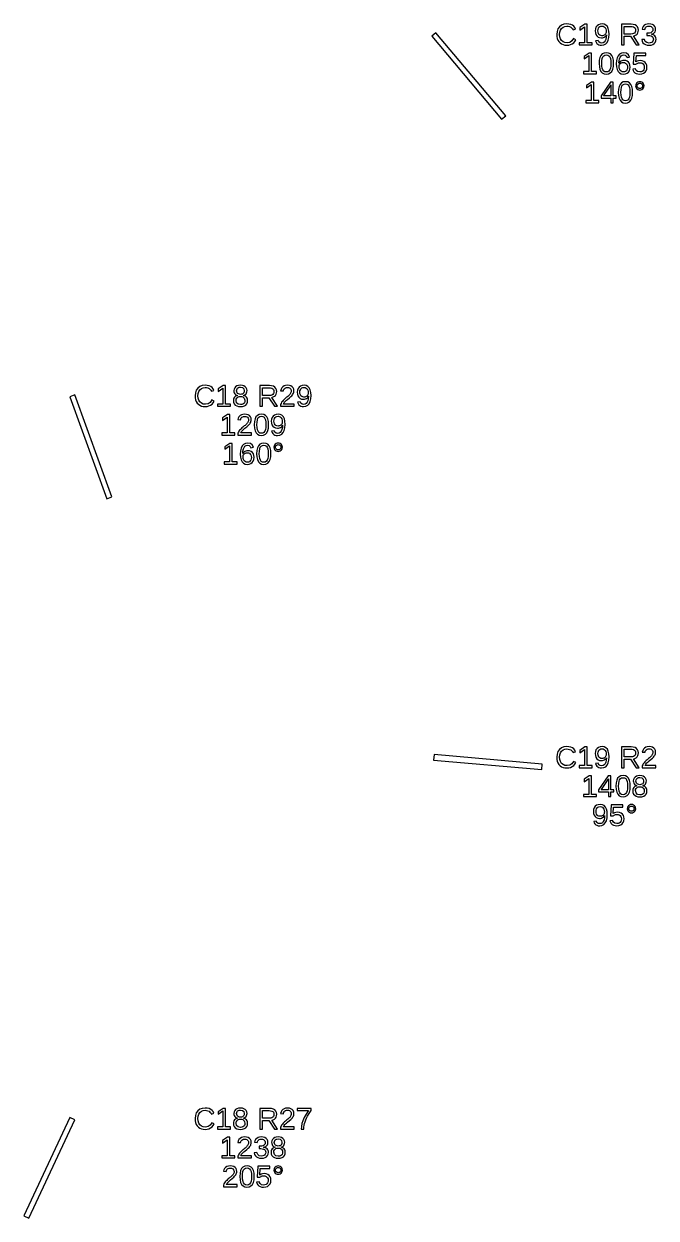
# Model space of a CAD drawing. Extents: x 194 to 2890, y 45 to 1503.
# Drawn here: x 1910.6 to 2085.4, y 1147.5 to 1478 of the extents above; entities that cross this region are included whole.
import ezdxf

# ---------------------------------------------------------------- set-up
doc = ezdxf.new("R2010")
doc.units = 0
doc.layers.get('0').update_dxf_attribs({"linetype": 'CONTINUOUS'})

msp = doc.modelspace()

# ---------------------------------------------------------------- linework, layer by layer
for points in [[(2061.31, 1472.09), (2061.81, 1472.22), (2062.26, 1472.44), (2062.66, 1472.73), (2062.99, 1473.11), (2063.26, 1473.56), (2062.62, 1473.88), (2062.15, 1473.22), (2061.55, 1472.82), (2060.81, 1472.69), (2060.23, 1472.76), (2059.73, 1472.97), (2059.32, 1473.33), (2059.01, 1473.8), (2058.83, 1474.37), (2058.77, 1475.02), (2058.83, 1475.68), (2059, 1476.24), (2059.3, 1476.7), (2059.7, 1477.04), (2060.19, 1477.25), (2060.78, 1477.32), (2061.16, 1477.29), (2061.51, 1477.2), (2061.83, 1477.05), (2062.09, 1476.85), (2062.31, 1476.59), (2062.47, 1476.29), (2063.2, 1476.53), (2062.97, 1476.96), (2062.67, 1477.31), (2062.3, 1477.59), (2061.86, 1477.79), (2061.35, 1477.91), (2060.77, 1477.95), (2059.96, 1477.86), (2059.28, 1477.6), (2058.72, 1477.17), (2058.31, 1476.59), (2058.06, 1475.87), (2057.98, 1475.02), (2058.02, 1474.44), (2058.13, 1473.91), (2058.31, 1473.44), (2058.56, 1473.03), (2058.89, 1472.68), (2059.27, 1472.41), (2059.72, 1472.21), (2060.22, 1472.09), (2060.77, 1472.05)], [(2067.8, 1472.75), (2066.41, 1472.75), (2066.41, 1477.86), (2065.73, 1477.86), (2064.37, 1476.93), (2064.37, 1476.24), (2065.67, 1477.16), (2065.67, 1472.75), (2064.21, 1472.75), (2064.21, 1472.13), (2067.8, 1472.13)], [(2070.99, 1472.14), (2071.5, 1472.4), (2071.91, 1472.84), (2072.21, 1473.45), (2072.39, 1474.21), (2072.45, 1475.11), (2072.39, 1475.98), (2072.23, 1476.69), (2071.96, 1477.24), (2071.58, 1477.64), (2071.09, 1477.87), (2070.51, 1477.95), (2069.95, 1477.89), (2069.48, 1477.72), (2069.1, 1477.44), (2068.82, 1477.05), (2068.65, 1476.58), (2068.6, 1476.02), (2068.65, 1475.48), (2068.8, 1475.01), (2069.06, 1474.62), (2069.41, 1474.32), (2069.82, 1474.15), (2070.3, 1474.09), (2070.61, 1474.11), (2070.89, 1474.19), (2071.17, 1474.31), (2071.4, 1474.47), (2071.59, 1474.67), (2071.72, 1474.9), (2071.68, 1474.23), (2071.56, 1473.67), (2071.36, 1473.23), (2071.1, 1472.9), (2070.77, 1472.71), (2070.38, 1472.64), (2069.94, 1472.72), (2069.62, 1472.96), (2069.42, 1473.36), (2068.72, 1473.25), (2068.86, 1472.86), (2069.05, 1472.56), (2069.3, 1472.33), (2069.6, 1472.18), (2069.95, 1472.08), (2070.37, 1472.05)], [(2070.15, 1474.71), (2069.88, 1474.83), (2069.65, 1475.03), (2069.48, 1475.3), (2069.38, 1475.63), (2069.34, 1476.02), (2069.38, 1476.4), (2069.48, 1476.73), (2069.65, 1477), (2069.88, 1477.2), (2070.15, 1477.32), (2070.48, 1477.36), (2070.81, 1477.31), (2071.1, 1477.17), (2071.33, 1476.93), (2071.51, 1476.62), (2071.61, 1476.25), (2071.65, 1475.82), (2071.63, 1475.6), (2071.58, 1475.4), (2071.49, 1475.22), (2071.38, 1475.06), (2071.23, 1474.92), (2071.06, 1474.81), (2070.88, 1474.73), (2070.68, 1474.68), (2070.47, 1474.67)], [(2076.62, 1474.51), (2078.4, 1474.51), (2079.89, 1472.13), (2080.79, 1472.13), (2079.16, 1474.6), (2079.57, 1474.71), (2079.91, 1474.9), (2080.19, 1475.15), (2080.4, 1475.46), (2080.52, 1475.82), (2080.56, 1476.22), (2080.5, 1476.7), (2080.33, 1477.1), (2080.03, 1477.43), (2079.63, 1477.67), (2079.14, 1477.82), (2078.54, 1477.86), (2075.84, 1477.86), (2075.84, 1472.13), (2076.62, 1472.13)], [(2076.62, 1475.13), (2076.62, 1477.24), (2078.46, 1477.24), (2078.85, 1477.21), (2079.18, 1477.13), (2079.44, 1476.98), (2079.63, 1476.78), (2079.74, 1476.52), (2079.78, 1476.22), (2079.74, 1475.9), (2079.63, 1475.63), (2079.44, 1475.41), (2079.19, 1475.25), (2078.87, 1475.16), (2078.49, 1475.13)], [(2084.07, 1472.1), (2084.56, 1472.24), (2084.94, 1472.49), (2085.22, 1472.82), (2085.39, 1473.23), (2085.44, 1473.71), (2085.4, 1474.06), (2085.28, 1474.36), (2085.09, 1474.63), (2084.82, 1474.83), (2084.48, 1474.98), (2084.08, 1475.06), (2084.08, 1475.07), (2084.44, 1475.18), (2084.74, 1475.33), (2084.98, 1475.54), (2085.15, 1475.79), (2085.25, 1476.09), (2085.29, 1476.43), (2085.23, 1476.87), (2085.07, 1477.25), (2084.81, 1477.55), (2084.45, 1477.77), (2084, 1477.91), (2083.47, 1477.95), (2082.97, 1477.91), (2082.54, 1477.77), (2082.17, 1477.56), (2081.89, 1477.26), (2081.69, 1476.89), (2081.59, 1476.46), (2082.33, 1476.4), (2082.39, 1476.68), (2082.5, 1476.91), (2082.68, 1477.1), (2082.89, 1477.24), (2083.16, 1477.32), (2083.46, 1477.35), (2083.78, 1477.32), (2084.05, 1477.23), (2084.26, 1477.08), (2084.41, 1476.88), (2084.5, 1476.64), (2084.53, 1476.35), (2084.5, 1476.07), (2084.39, 1475.83), (2084.2, 1475.63), (2083.95, 1475.48), (2083.64, 1475.4), (2083.27, 1475.37), (2082.87, 1475.37), (2082.87, 1474.73), (2083.28, 1474.73), (2083.7, 1474.7), (2084.05, 1474.61), (2084.32, 1474.47), (2084.52, 1474.27), (2084.64, 1474.03), (2084.68, 1473.74), (2084.65, 1473.41), (2084.54, 1473.14), (2084.37, 1472.93), (2084.13, 1472.78), (2083.84, 1472.69), (2083.5, 1472.66), (2082.87, 1472.77), (2082.45, 1473.11), (2082.25, 1473.67), (2081.49, 1473.6), (2081.6, 1473.13), (2081.81, 1472.75), (2082.11, 1472.44), (2082.49, 1472.22), (2082.96, 1472.09), (2083.5, 1472.05)], [(2043.86, 1452.5), (2024.57, 1475.48), (2023.43, 1474.52), (2042.71, 1451.54)], [(2068.96, 1464.75), (2067.56, 1464.75), (2067.56, 1469.86), (2066.89, 1469.86), (2065.53, 1468.93), (2065.53, 1468.24), (2066.83, 1469.16), (2066.83, 1464.75), (2065.37, 1464.75), (2065.37, 1464.13), (2068.96, 1464.13)], [(2072.28, 1464.13), (2072.78, 1464.39), (2073.17, 1464.81), (2073.45, 1465.39), (2073.62, 1466.12), (2073.67, 1467), (2073.62, 1467.89), (2073.46, 1468.63), (2073.19, 1469.21), (2072.81, 1469.62), (2072.31, 1469.87), (2071.7, 1469.95), (2071.06, 1469.87), (2070.56, 1469.62), (2070.17, 1469.21), (2069.91, 1468.64), (2069.74, 1467.9), (2069.69, 1467), (2069.75, 1466.11), (2069.91, 1465.38), (2070.19, 1464.8), (2070.57, 1464.38), (2071.07, 1464.13), (2071.67, 1464.05)], [(2071.29, 1464.71), (2070.97, 1464.9), (2070.73, 1465.21), (2070.56, 1465.66), (2070.46, 1466.26), (2070.43, 1467), (2070.46, 1467.76), (2070.56, 1468.36), (2070.73, 1468.81), (2070.97, 1469.11), (2071.29, 1469.29), (2071.7, 1469.36), (2072.09, 1469.29), (2072.41, 1469.11), (2072.64, 1468.8), (2072.8, 1468.35), (2072.9, 1467.75), (2072.93, 1467), (2072.9, 1466.27), (2072.8, 1465.68), (2072.63, 1465.23), (2072.39, 1464.91), (2072.07, 1464.71), (2071.68, 1464.65)], [(2076.95, 1464.11), (2077.41, 1464.28), (2077.78, 1464.57), (2078.05, 1464.97), (2078.21, 1465.44), (2078.27, 1466.01), (2078.22, 1466.53), (2078.06, 1466.97), (2077.8, 1467.34), (2077.46, 1467.62), (2077.04, 1467.78), (2076.54, 1467.84), (2076.24, 1467.82), (2075.97, 1467.75), (2075.71, 1467.64), (2075.49, 1467.5), (2075.3, 1467.31), (2075.15, 1467.08), (2075.19, 1467.76), (2075.3, 1468.32), (2075.5, 1468.77), (2075.76, 1469.1), (2076.08, 1469.29), (2076.47, 1469.36), (2076.89, 1469.28), (2077.21, 1469.04), (2077.41, 1468.66), (2078.11, 1468.78), (2077.78, 1469.43), (2077.23, 1469.82), (2076.47, 1469.95), (2075.87, 1469.86), (2075.36, 1469.6), (2074.96, 1469.15), (2074.66, 1468.54), (2074.48, 1467.78), (2074.42, 1466.87), (2074.48, 1466.02), (2074.65, 1465.32), (2074.94, 1464.77), (2075.33, 1464.37), (2075.82, 1464.13), (2076.42, 1464.05)], [(2076.07, 1464.69), (2075.79, 1464.83), (2075.55, 1465.06), (2075.37, 1465.37), (2075.26, 1465.73), (2075.22, 1466.15), (2075.26, 1466.47), (2075.36, 1466.75), (2075.54, 1466.97), (2075.77, 1467.14), (2076.05, 1467.24), (2076.37, 1467.27), (2076.7, 1467.24), (2076.99, 1467.12), (2077.22, 1466.93), (2077.39, 1466.68), (2077.49, 1466.36), (2077.52, 1465.97), (2077.49, 1465.59), (2077.39, 1465.26), (2077.22, 1465), (2077, 1464.8), (2076.72, 1464.68), (2076.39, 1464.64)], [(2081.48, 1464.11), (2081.97, 1464.28), (2082.38, 1464.57), (2082.68, 1464.96), (2082.86, 1465.44), (2082.92, 1466), (2082.86, 1466.5), (2082.7, 1466.93), (2082.42, 1467.29), (2082.04, 1467.57), (2081.59, 1467.73), (2081.07, 1467.79), (2080.62, 1467.75), (2080.23, 1467.63), (2079.88, 1467.42), (2079.99, 1469.24), (2082.59, 1469.24), (2082.59, 1469.86), (2079.33, 1469.86), (2079.14, 1466.78), (2079.85, 1466.78), (2080.02, 1466.92), (2080.19, 1467.02), (2080.36, 1467.1), (2080.54, 1467.15), (2080.72, 1467.18), (2080.92, 1467.19), (2081.27, 1467.15), (2081.57, 1467.04), (2081.82, 1466.86), (2082.01, 1466.61), (2082.12, 1466.32), (2082.16, 1465.98), (2082.12, 1465.6), (2082.01, 1465.27), (2081.82, 1465), (2081.57, 1464.81), (2081.27, 1464.69), (2080.9, 1464.65), (2080.34, 1464.74), (2079.94, 1465.03), (2079.71, 1465.5), (2078.97, 1465.41), (2079.1, 1465.01), (2079.3, 1464.67), (2079.59, 1464.4), (2079.95, 1464.21), (2080.38, 1464.09), (2080.88, 1464.05)], [(2069.61, 1456.75), (2068.21, 1456.75), (2068.21, 1461.86), (2067.54, 1461.86), (2066.18, 1460.93), (2066.18, 1460.24), (2067.48, 1461.16), (2067.48, 1456.75), (2066.02, 1456.75), (2066.02, 1456.13), (2069.61, 1456.13)], [(2073.6, 1457.43), (2074.41, 1457.43), (2074.41, 1458.01), (2073.6, 1458.01), (2073.6, 1461.86), (2072.83, 1461.86), (2070.21, 1458), (2070.21, 1457.43), (2072.91, 1457.43), (2072.91, 1456.13), (2073.6, 1456.13)], [(2070.88, 1458.01), (2070.95, 1458.09), (2071.17, 1458.39), (2072.64, 1460.55), (2072.68, 1460.62), (2072.73, 1460.71), (2072.8, 1460.82), (2072.86, 1460.93), (2072.89, 1461), (2072.91, 1461.04), (2072.91, 1458.01)], [(2077.56, 1456.13), (2078.06, 1456.39), (2078.45, 1456.81), (2078.73, 1457.39), (2078.9, 1458.12), (2078.96, 1459), (2078.91, 1459.89), (2078.75, 1460.63), (2078.48, 1461.21), (2078.1, 1461.62), (2077.6, 1461.87), (2076.98, 1461.95), (2076.35, 1461.87), (2075.84, 1461.62), (2075.46, 1461.21), (2075.19, 1460.64), (2075.03, 1459.9), (2074.98, 1459), (2075.03, 1458.11), (2075.2, 1457.38), (2075.47, 1456.8), (2075.86, 1456.38), (2076.35, 1456.13), (2076.96, 1456.05)], [(2076.57, 1456.71), (2076.25, 1456.9), (2076.02, 1457.21), (2075.85, 1457.66), (2075.75, 1458.26), (2075.72, 1459), (2075.75, 1459.76), (2075.85, 1460.36), (2076.01, 1460.81), (2076.25, 1461.11), (2076.57, 1461.29), (2076.98, 1461.36), (2077.38, 1461.29), (2077.7, 1461.11), (2077.93, 1460.8), (2078.09, 1460.35), (2078.18, 1459.75), (2078.22, 1459), (2078.18, 1458.27), (2078.08, 1457.68), (2077.91, 1457.23), (2077.68, 1456.91), (2077.36, 1456.71), (2076.97, 1456.65)], [(2081.25, 1459.67), (2081.53, 1459.78), (2081.77, 1459.97), (2081.96, 1460.21), (2082.08, 1460.48), (2082.12, 1460.79), (2082.08, 1461.1), (2081.97, 1461.37), (2081.78, 1461.61), (2081.53, 1461.8), (2081.26, 1461.91), (2080.95, 1461.95), (2080.64, 1461.91), (2080.36, 1461.8), (2080.12, 1461.61), (2079.93, 1461.37), (2079.82, 1461.09), (2079.78, 1460.79), (2079.82, 1460.49), (2079.93, 1460.22), (2080.13, 1459.97), (2080.37, 1459.78), (2080.64, 1459.67), (2080.95, 1459.63)], [(2080.76, 1460.08), (2080.59, 1460.15), (2080.44, 1460.27), (2080.32, 1460.43), (2080.25, 1460.6), (2080.23, 1460.79), (2080.25, 1460.98), (2080.32, 1461.15), (2080.44, 1461.31), (2080.59, 1461.43), (2080.76, 1461.5), (2080.95, 1461.52), (2081.14, 1461.5), (2081.31, 1461.43), (2081.46, 1461.31), (2081.58, 1461.16), (2081.65, 1460.99), (2081.67, 1460.79), (2081.65, 1460.6), (2081.58, 1460.42), (2081.46, 1460.27), (2081.31, 1460.15), (2081.14, 1460.08), (2080.95, 1460.06)], [(1934.97, 1347.07), (1924.7, 1375.26), (1923.3, 1374.74), (1933.56, 1346.55)], [(1961.31, 1372.09), (1961.81, 1372.22), (1962.26, 1372.44), (1962.66, 1372.73), (1962.99, 1373.11), (1963.26, 1373.56), (1962.62, 1373.88), (1962.15, 1373.22), (1961.55, 1372.82), (1960.81, 1372.69), (1960.23, 1372.76), (1959.73, 1372.97), (1959.32, 1373.33), (1959.01, 1373.8), (1958.83, 1374.37), (1958.77, 1375.02), (1958.83, 1375.68), (1959, 1376.24), (1959.3, 1376.7), (1959.7, 1377.04), (1960.19, 1377.25), (1960.78, 1377.32), (1961.16, 1377.29), (1961.51, 1377.2), (1961.83, 1377.05), (1962.09, 1376.85), (1962.31, 1376.59), (1962.47, 1376.29), (1963.2, 1376.53), (1962.97, 1376.96), (1962.67, 1377.31), (1962.3, 1377.59), (1961.86, 1377.79), (1961.35, 1377.91), (1960.77, 1377.95), (1959.96, 1377.86), (1959.28, 1377.6), (1958.72, 1377.17), (1958.31, 1376.59), (1958.06, 1375.87), (1957.98, 1375.02), (1958.02, 1374.44), (1958.13, 1373.91), (1958.31, 1373.44), (1958.56, 1373.03), (1958.89, 1372.68), (1959.27, 1372.41), (1959.72, 1372.21), (1960.22, 1372.09), (1960.77, 1372.05)], [(1967.8, 1372.75), (1966.41, 1372.75), (1966.41, 1377.86), (1965.73, 1377.86), (1964.37, 1376.93), (1964.37, 1376.24), (1965.67, 1377.16), (1965.67, 1372.75), (1964.21, 1372.75), (1964.21, 1372.13), (1967.8, 1372.13)], [(1971.11, 1372.1), (1971.59, 1372.25), (1971.98, 1372.49), (1972.26, 1372.83), (1972.42, 1373.24), (1972.48, 1373.73), (1972.45, 1374.09), (1972.34, 1374.4), (1972.17, 1374.67), (1971.94, 1374.89), (1971.66, 1375.05), (1971.32, 1375.14), (1971.32, 1375.15), (1971.61, 1375.25), (1971.86, 1375.4), (1972.06, 1375.61), (1972.22, 1375.87), (1972.31, 1376.16), (1972.34, 1376.47), (1972.28, 1376.89), (1972.12, 1377.25), (1971.85, 1377.55), (1971.48, 1377.77), (1971.04, 1377.91), (1970.51, 1377.95), (1970, 1377.9), (1969.56, 1377.77), (1969.19, 1377.54), (1968.92, 1377.24), (1968.76, 1376.89), (1968.7, 1376.48), (1968.73, 1376.17), (1968.82, 1375.88), (1968.97, 1375.62), (1969.18, 1375.41), (1969.42, 1375.25), (1969.71, 1375.15), (1969.71, 1375.13), (1969.4, 1375.04), (1969.13, 1374.89), (1968.89, 1374.67), (1968.71, 1374.39), (1968.61, 1374.08), (1968.57, 1373.72), (1968.63, 1373.23), (1968.8, 1372.82), (1969.09, 1372.49), (1969.48, 1372.24), (1969.96, 1372.1), (1970.53, 1372.05)], [(1969.86, 1372.73), (1969.46, 1373.13), (1969.33, 1373.78), (1969.36, 1374.1), (1969.47, 1374.36), (1969.64, 1374.58), (1969.88, 1374.74), (1970.17, 1374.84), (1970.51, 1374.87), (1970.86, 1374.84), (1971.16, 1374.75), (1971.4, 1374.6), (1971.58, 1374.39), (1971.68, 1374.13), (1971.72, 1373.8), (1971.69, 1373.42), (1971.59, 1373.12), (1971.43, 1372.89), (1971.2, 1372.73), (1970.9, 1372.63), (1970.54, 1372.6)], [(1970.21, 1375.45), (1969.94, 1375.54), (1969.73, 1375.68), (1969.58, 1375.88), (1969.48, 1376.13), (1969.45, 1376.43), (1969.48, 1376.73), (1969.57, 1376.97), (1969.72, 1377.16), (1969.93, 1377.3), (1970.19, 1377.38), (1970.51, 1377.4), (1971.1, 1377.3), (1971.46, 1376.97), (1971.58, 1376.43), (1971.55, 1376.11), (1971.46, 1375.85), (1971.31, 1375.66), (1971.1, 1375.53), (1970.84, 1375.45), (1970.52, 1375.42)], [(1976.62, 1374.51), (1978.4, 1374.51), (1979.89, 1372.13), (1980.79, 1372.13), (1979.16, 1374.6), (1979.57, 1374.71), (1979.91, 1374.9), (1980.19, 1375.15), (1980.4, 1375.46), (1980.52, 1375.82), (1980.56, 1376.22), (1980.5, 1376.7), (1980.33, 1377.1), (1980.03, 1377.43), (1979.63, 1377.67), (1979.14, 1377.82), (1978.54, 1377.86), (1975.84, 1377.86), (1975.84, 1372.13), (1976.62, 1372.13)], [(1976.62, 1375.13), (1976.62, 1377.24), (1978.46, 1377.24), (1978.85, 1377.21), (1979.18, 1377.13), (1979.44, 1376.98), (1979.63, 1376.78), (1979.74, 1376.52), (1979.78, 1376.22), (1979.74, 1375.9), (1979.63, 1375.63), (1979.44, 1375.41), (1979.19, 1375.25), (1978.87, 1375.16), (1978.49, 1375.13)], [(1985.39, 1372.75), (1982.4, 1372.75), (1982.5, 1372.95), (1982.63, 1373.14), (1982.8, 1373.35), (1983, 1373.56), (1983.25, 1373.79), (1983.54, 1374.04), (1984.05, 1374.46), (1984.43, 1374.8), (1984.7, 1375.06), (1984.88, 1375.28), (1985.03, 1375.5), (1985.15, 1375.72), (1985.23, 1375.94), (1985.28, 1376.16), (1985.3, 1376.38), (1985.25, 1376.84), (1985.09, 1377.23), (1984.84, 1377.54), (1984.48, 1377.77), (1984.04, 1377.9), (1983.5, 1377.95), (1983.01, 1377.9), (1982.58, 1377.77), (1982.21, 1377.54), (1981.92, 1377.24), (1981.73, 1376.88), (1981.63, 1376.45), (1982.38, 1376.38), (1982.44, 1376.66), (1982.56, 1376.9), (1982.73, 1377.09), (1982.95, 1377.23), (1983.21, 1377.32), (1983.5, 1377.35), (1983.81, 1377.32), (1984.06, 1377.23), (1984.27, 1377.09), (1984.43, 1376.89), (1984.52, 1376.65), (1984.55, 1376.35), (1984.53, 1376.13), (1984.48, 1375.92), (1984.39, 1375.73), (1984.27, 1375.55), (1984.13, 1375.37), (1983.97, 1375.2), (1983.79, 1375.03), (1983.59, 1374.86), (1983.38, 1374.69), (1983.17, 1374.52), (1982.95, 1374.34), (1982.73, 1374.15), (1982.51, 1373.94), (1982.3, 1373.72), (1982.1, 1373.49), (1981.91, 1373.23), (1981.74, 1372.95), (1981.59, 1372.65), (1981.59, 1372.13), (1985.39, 1372.13)], [(1988.59, 1372.14), (1989.1, 1372.4), (1989.51, 1372.84), (1989.81, 1373.45), (1989.99, 1374.21), (1990.05, 1375.11), (1990, 1375.98), (1989.83, 1376.69), (1989.56, 1377.24), (1989.18, 1377.64), (1988.7, 1377.87), (1988.11, 1377.95), (1987.55, 1377.89), (1987.09, 1377.72), (1986.71, 1377.44), (1986.43, 1377.05), (1986.26, 1376.58), (1986.2, 1376.02), (1986.25, 1375.48), (1986.41, 1375.01), (1986.66, 1374.62), (1987.01, 1374.32), (1987.42, 1374.15), (1987.9, 1374.09), (1988.21, 1374.11), (1988.5, 1374.19), (1988.77, 1374.31), (1989.01, 1374.47), (1989.19, 1374.67), (1989.33, 1374.9), (1989.28, 1374.23), (1989.16, 1373.67), (1988.96, 1373.23), (1988.7, 1372.9), (1988.38, 1372.71), (1987.99, 1372.64), (1987.55, 1372.72), (1987.22, 1372.96), (1987.02, 1373.36), (1986.32, 1373.25), (1986.46, 1372.86), (1986.65, 1372.56), (1986.9, 1372.33), (1987.2, 1372.18), (1987.56, 1372.08), (1987.97, 1372.05)], [(1987.75, 1374.71), (1987.48, 1374.83), (1987.25, 1375.03), (1987.08, 1375.3), (1986.98, 1375.63), (1986.95, 1376.02), (1986.98, 1376.4), (1987.08, 1376.73), (1987.25, 1377), (1987.48, 1377.2), (1987.76, 1377.32), (1988.08, 1377.36), (1988.42, 1377.31), (1988.7, 1377.17), (1988.94, 1376.93), (1989.11, 1376.62), (1989.22, 1376.25), (1989.25, 1375.82), (1989.24, 1375.6), (1989.18, 1375.4), (1989.1, 1375.22), (1988.98, 1375.06), (1988.84, 1374.92), (1988.67, 1374.81), (1988.48, 1374.73), (1988.28, 1374.68), (1988.08, 1374.67)], [(1968.96, 1364.75), (1967.56, 1364.75), (1967.56, 1369.86), (1966.89, 1369.86), (1965.53, 1368.93), (1965.53, 1368.24), (1966.83, 1369.16), (1966.83, 1364.75), (1965.37, 1364.75), (1965.37, 1364.13), (1968.96, 1364.13)], [(1973.58, 1364.75), (1970.59, 1364.75), (1970.69, 1364.95), (1970.82, 1365.14), (1970.99, 1365.35), (1971.19, 1365.56), (1971.44, 1365.79), (1971.73, 1366.04), (1972.24, 1366.46), (1972.62, 1366.8), (1972.88, 1367.06), (1973.07, 1367.28), (1973.22, 1367.5), (1973.34, 1367.72), (1973.42, 1367.94), (1973.47, 1368.16), (1973.49, 1368.38), (1973.44, 1368.84), (1973.28, 1369.23), (1973.03, 1369.54), (1972.67, 1369.77), (1972.23, 1369.9), (1971.69, 1369.95), (1971.2, 1369.9), (1970.77, 1369.77), (1970.4, 1369.54), (1970.11, 1369.24), (1969.92, 1368.88), (1969.82, 1368.45), (1970.57, 1368.38), (1970.63, 1368.66), (1970.75, 1368.9), (1970.92, 1369.09), (1971.14, 1369.23), (1971.4, 1369.32), (1971.69, 1369.35), (1972, 1369.32), (1972.25, 1369.23), (1972.46, 1369.09), (1972.62, 1368.89), (1972.71, 1368.65), (1972.74, 1368.35), (1972.72, 1368.13), (1972.67, 1367.92), (1972.58, 1367.73), (1972.46, 1367.55), (1972.32, 1367.37), (1972.16, 1367.2), (1971.98, 1367.03), (1971.78, 1366.86), (1971.57, 1366.69), (1971.36, 1366.52), (1971.14, 1366.34), (1970.92, 1366.15), (1970.7, 1365.94), (1970.49, 1365.72), (1970.29, 1365.49), (1970.1, 1365.23), (1969.93, 1364.95), (1969.78, 1364.65), (1969.78, 1364.13), (1973.58, 1364.13)], [(1976.91, 1364.13), (1977.41, 1364.39), (1977.8, 1364.81), (1978.08, 1365.39), (1978.25, 1366.12), (1978.31, 1367), (1978.26, 1367.89), (1978.09, 1368.63), (1977.83, 1369.21), (1977.45, 1369.62), (1976.95, 1369.87), (1976.33, 1369.95), (1975.7, 1369.87), (1975.19, 1369.62), (1974.81, 1369.21), (1974.54, 1368.64), (1974.38, 1367.9), (1974.33, 1367), (1974.38, 1366.11), (1974.55, 1365.38), (1974.82, 1364.8), (1975.21, 1364.38), (1975.7, 1364.13), (1976.31, 1364.05)], [(1975.92, 1364.71), (1975.6, 1364.9), (1975.37, 1365.21), (1975.2, 1365.66), (1975.1, 1366.26), (1975.07, 1367), (1975.1, 1367.76), (1975.2, 1368.36), (1975.36, 1368.81), (1975.6, 1369.11), (1975.92, 1369.29), (1976.33, 1369.36), (1976.73, 1369.29), (1977.04, 1369.11), (1977.28, 1368.8), (1977.44, 1368.35), (1977.53, 1367.75), (1977.56, 1367), (1977.53, 1366.27), (1977.43, 1365.68), (1977.26, 1365.23), (1977.02, 1364.91), (1976.71, 1364.71), (1976.32, 1364.65)], [(1981.41, 1364.14), (1981.92, 1364.4), (1982.34, 1364.84), (1982.63, 1365.45), (1982.81, 1366.21), (1982.87, 1367.11), (1982.82, 1367.98), (1982.66, 1368.69), (1982.38, 1369.24), (1982, 1369.64), (1981.52, 1369.87), (1980.93, 1369.95), (1980.38, 1369.89), (1979.91, 1369.72), (1979.53, 1369.44), (1979.25, 1369.05), (1979.08, 1368.58), (1979.03, 1368.02), (1979.08, 1367.48), (1979.23, 1367.01), (1979.49, 1366.62), (1979.83, 1366.32), (1980.24, 1366.15), (1980.73, 1366.09), (1981.03, 1366.11), (1981.32, 1366.19), (1981.59, 1366.31), (1981.83, 1366.47), (1982.02, 1366.67), (1982.15, 1366.9), (1982.1, 1366.23), (1981.98, 1365.67), (1981.79, 1365.23), (1981.53, 1364.9), (1981.2, 1364.71), (1980.81, 1364.64), (1980.37, 1364.72), (1980.05, 1364.96), (1979.84, 1365.36), (1979.14, 1365.25), (1979.29, 1364.86), (1979.48, 1364.56), (1979.72, 1364.33), (1980.02, 1364.18), (1980.38, 1364.08), (1980.8, 1364.05)], [(1980.58, 1366.71), (1980.3, 1366.83), (1980.07, 1367.03), (1979.91, 1367.3), (1979.8, 1367.63), (1979.77, 1368.02), (1979.8, 1368.4), (1979.91, 1368.73), (1980.07, 1369), (1980.3, 1369.2), (1980.58, 1369.32), (1980.91, 1369.36), (1981.24, 1369.31), (1981.52, 1369.17), (1981.76, 1368.93), (1981.94, 1368.62), (1982.04, 1368.25), (1982.08, 1367.82), (1982.06, 1367.6), (1982.01, 1367.4), (1981.92, 1367.22), (1981.8, 1367.06), (1981.66, 1366.92), (1981.49, 1366.81), (1981.3, 1366.73), (1981.11, 1366.68), (1980.9, 1366.67)], [(1969.61, 1356.75), (1968.21, 1356.75), (1968.21, 1361.86), (1967.54, 1361.86), (1966.18, 1360.93), (1966.18, 1360.24), (1967.48, 1361.16), (1967.48, 1356.75), (1966.02, 1356.75), (1966.02, 1356.13), (1969.61, 1356.13)], [(1972.97, 1356.11), (1973.42, 1356.28), (1973.79, 1356.57), (1974.07, 1356.97), (1974.23, 1357.44), (1974.28, 1358.01), (1974.23, 1358.53), (1974.08, 1358.97), (1973.82, 1359.34), (1973.47, 1359.62), (1973.05, 1359.78), (1972.56, 1359.84), (1972.26, 1359.82), (1971.98, 1359.75), (1971.73, 1359.64), (1971.51, 1359.5), (1971.32, 1359.31), (1971.17, 1359.08), (1971.21, 1359.76), (1971.32, 1360.32), (1971.51, 1360.77), (1971.77, 1361.1), (1972.1, 1361.29), (1972.48, 1361.36), (1972.91, 1361.28), (1973.23, 1361.04), (1973.43, 1360.66), (1974.13, 1360.78), (1973.79, 1361.43), (1973.25, 1361.82), (1972.49, 1361.95), (1971.88, 1361.86), (1971.38, 1361.6), (1970.97, 1361.15), (1970.68, 1360.54), (1970.5, 1359.78), (1970.44, 1358.87), (1970.5, 1358.02), (1970.67, 1357.32), (1970.95, 1356.77), (1971.34, 1356.37), (1971.84, 1356.13), (1972.43, 1356.05)], [(1977.56, 1356.13), (1978.06, 1356.39), (1978.45, 1356.81), (1978.73, 1357.39), (1978.9, 1358.12), (1978.96, 1359), (1978.91, 1359.89), (1978.75, 1360.63), (1978.48, 1361.21), (1978.1, 1361.62), (1977.6, 1361.87), (1976.98, 1361.95), (1976.35, 1361.87), (1975.84, 1361.62), (1975.46, 1361.21), (1975.19, 1360.64), (1975.03, 1359.9), (1974.98, 1359), (1975.03, 1358.11), (1975.2, 1357.38), (1975.47, 1356.8), (1975.86, 1356.38), (1976.35, 1356.13), (1976.96, 1356.05)], [(1981.25, 1359.67), (1981.53, 1359.78), (1981.77, 1359.97), (1981.96, 1360.21), (1982.08, 1360.48), (1982.12, 1360.79), (1982.08, 1361.1), (1981.97, 1361.37), (1981.78, 1361.61), (1981.53, 1361.8), (1981.26, 1361.91), (1980.95, 1361.95), (1980.64, 1361.91), (1980.36, 1361.8), (1980.12, 1361.61), (1979.93, 1361.37), (1979.82, 1361.09), (1979.78, 1360.79), (1979.82, 1360.49), (1979.93, 1360.22), (1980.13, 1359.97), (1980.37, 1359.78), (1980.64, 1359.67), (1980.95, 1359.63)], [(1980.76, 1360.08), (1980.59, 1360.15), (1980.44, 1360.27), (1980.32, 1360.43), (1980.25, 1360.6), (1980.23, 1360.79), (1980.25, 1360.98), (1980.32, 1361.15), (1980.44, 1361.31), (1980.59, 1361.43), (1980.76, 1361.5), (1980.95, 1361.52), (1981.14, 1361.5), (1981.31, 1361.43), (1981.46, 1361.31), (1981.58, 1361.16), (1981.65, 1360.99), (1981.67, 1360.79), (1981.65, 1360.6), (1981.58, 1360.42), (1981.46, 1360.27), (1981.31, 1360.15), (1981.14, 1360.08), (1980.95, 1360.06)], [(1972.09, 1356.69), (1971.81, 1356.83), (1971.57, 1357.06), (1971.39, 1357.37), (1971.28, 1357.73), (1971.24, 1358.15), (1971.28, 1358.47), (1971.38, 1358.75), (1971.56, 1358.97), (1971.79, 1359.14), (1972.06, 1359.24), (1972.38, 1359.27), (1972.72, 1359.24), (1973, 1359.12), (1973.23, 1358.93), (1973.4, 1358.68), (1973.51, 1358.36), (1973.54, 1357.97), (1973.51, 1357.59), (1973.41, 1357.26), (1973.24, 1357), (1973.01, 1356.8), (1972.74, 1356.68), (1972.41, 1356.64)], [(1976.57, 1356.71), (1976.25, 1356.9), (1976.02, 1357.21), (1975.85, 1357.66), (1975.75, 1358.26), (1975.72, 1359), (1975.75, 1359.76), (1975.85, 1360.36), (1976.01, 1360.81), (1976.25, 1361.11), (1976.57, 1361.29), (1976.98, 1361.36), (1977.38, 1361.29), (1977.7, 1361.11), (1977.93, 1360.8), (1978.09, 1360.35), (1978.18, 1359.75), (1978.22, 1359), (1978.18, 1358.27), (1978.08, 1357.68), (1977.91, 1357.23), (1977.68, 1356.91), (1977.36, 1356.71), (1976.97, 1356.65)], [(2053.95, 1273.13), (2024.07, 1275.75), (2023.93, 1274.25), (2053.82, 1271.64)], [(2061.31, 1272.09), (2061.81, 1272.22), (2062.26, 1272.44), (2062.66, 1272.73), (2062.99, 1273.11), (2063.26, 1273.56), (2062.62, 1273.88), (2062.15, 1273.22), (2061.55, 1272.82), (2060.81, 1272.69), (2060.23, 1272.76), (2059.73, 1272.97), (2059.32, 1273.33), (2059.01, 1273.8), (2058.83, 1274.37), (2058.77, 1275.02), (2058.83, 1275.68), (2059, 1276.24), (2059.3, 1276.7), (2059.7, 1277.04), (2060.19, 1277.25), (2060.78, 1277.32), (2061.16, 1277.29), (2061.51, 1277.2), (2061.83, 1277.05), (2062.09, 1276.85), (2062.31, 1276.59), (2062.47, 1276.29), (2063.2, 1276.53), (2062.97, 1276.96), (2062.67, 1277.31), (2062.3, 1277.59), (2061.86, 1277.79), (2061.35, 1277.91), (2060.77, 1277.95), (2059.96, 1277.86), (2059.28, 1277.6), (2058.72, 1277.17), (2058.31, 1276.59), (2058.06, 1275.87), (2057.98, 1275.02), (2058.02, 1274.44), (2058.13, 1273.91), (2058.31, 1273.44), (2058.56, 1273.03), (2058.89, 1272.68), (2059.27, 1272.41), (2059.72, 1272.21), (2060.22, 1272.09), (2060.77, 1272.05)], [(2067.8, 1272.75), (2066.41, 1272.75), (2066.41, 1277.86), (2065.73, 1277.86), (2064.37, 1276.93), (2064.37, 1276.24), (2065.67, 1277.16), (2065.67, 1272.75), (2064.21, 1272.75), (2064.21, 1272.13), (2067.8, 1272.13)], [(2070.99, 1272.14), (2071.5, 1272.4), (2071.91, 1272.84), (2072.21, 1273.45), (2072.39, 1274.21), (2072.45, 1275.11), (2072.39, 1275.98), (2072.23, 1276.69), (2071.96, 1277.24), (2071.58, 1277.64), (2071.09, 1277.87), (2070.51, 1277.95), (2069.95, 1277.89), (2069.48, 1277.72), (2069.1, 1277.44), (2068.82, 1277.05), (2068.65, 1276.58), (2068.6, 1276.02), (2068.65, 1275.48), (2068.8, 1275.01), (2069.06, 1274.62), (2069.41, 1274.32), (2069.82, 1274.15), (2070.3, 1274.09), (2070.61, 1274.11), (2070.89, 1274.19), (2071.17, 1274.31), (2071.4, 1274.47), (2071.59, 1274.67), (2071.72, 1274.9), (2071.68, 1274.23), (2071.56, 1273.67), (2071.36, 1273.23), (2071.1, 1272.9), (2070.77, 1272.71), (2070.38, 1272.64), (2069.94, 1272.72), (2069.62, 1272.96), (2069.42, 1273.36), (2068.72, 1273.25), (2068.86, 1272.86), (2069.05, 1272.56), (2069.3, 1272.33), (2069.6, 1272.18), (2069.95, 1272.08), (2070.37, 1272.05)], [(2070.15, 1274.71), (2069.88, 1274.83), (2069.65, 1275.03), (2069.48, 1275.3), (2069.38, 1275.63), (2069.34, 1276.02), (2069.38, 1276.4), (2069.48, 1276.73), (2069.65, 1277), (2069.88, 1277.2), (2070.15, 1277.32), (2070.48, 1277.36), (2070.81, 1277.31), (2071.1, 1277.17), (2071.33, 1276.93), (2071.51, 1276.62), (2071.61, 1276.25), (2071.65, 1275.82), (2071.63, 1275.6), (2071.58, 1275.4), (2071.49, 1275.22), (2071.38, 1275.06), (2071.23, 1274.92), (2071.06, 1274.81), (2070.88, 1274.73), (2070.68, 1274.68), (2070.47, 1274.67)], [(2076.62, 1274.51), (2078.4, 1274.51), (2079.89, 1272.13), (2080.79, 1272.13), (2079.16, 1274.6), (2079.57, 1274.71), (2079.91, 1274.9), (2080.19, 1275.15), (2080.4, 1275.46), (2080.52, 1275.82), (2080.56, 1276.22), (2080.5, 1276.7), (2080.33, 1277.1), (2080.03, 1277.43), (2079.63, 1277.67), (2079.14, 1277.82), (2078.54, 1277.86), (2075.84, 1277.86), (2075.84, 1272.13), (2076.62, 1272.13)], [(2076.62, 1275.13), (2076.62, 1277.24), (2078.46, 1277.24), (2078.85, 1277.21), (2079.18, 1277.13), (2079.44, 1276.98), (2079.63, 1276.78), (2079.74, 1276.52), (2079.78, 1276.22), (2079.74, 1275.9), (2079.63, 1275.63), (2079.44, 1275.41), (2079.19, 1275.25), (2078.87, 1275.16), (2078.49, 1275.13)], [(2085.39, 1272.75), (2082.4, 1272.75), (2082.5, 1272.95), (2082.63, 1273.14), (2082.8, 1273.35), (2083, 1273.56), (2083.25, 1273.79), (2083.54, 1274.04), (2084.05, 1274.46), (2084.43, 1274.8), (2084.7, 1275.06), (2084.88, 1275.28), (2085.03, 1275.5), (2085.15, 1275.72), (2085.23, 1275.94), (2085.28, 1276.16), (2085.3, 1276.38), (2085.25, 1276.84), (2085.09, 1277.23), (2084.84, 1277.54), (2084.48, 1277.77), (2084.04, 1277.9), (2083.5, 1277.95), (2083.01, 1277.9), (2082.58, 1277.77), (2082.21, 1277.54), (2081.92, 1277.24), (2081.73, 1276.88), (2081.63, 1276.45), (2082.38, 1276.38), (2082.44, 1276.66), (2082.56, 1276.9), (2082.73, 1277.09), (2082.95, 1277.23), (2083.21, 1277.32), (2083.5, 1277.35), (2083.81, 1277.32), (2084.06, 1277.23), (2084.27, 1277.09), (2084.43, 1276.89), (2084.52, 1276.65), (2084.55, 1276.35), (2084.53, 1276.13), (2084.48, 1275.92), (2084.39, 1275.73), (2084.27, 1275.55), (2084.13, 1275.37), (2083.97, 1275.2), (2083.79, 1275.03), (2083.59, 1274.86), (2083.38, 1274.69), (2083.17, 1274.52), (2082.95, 1274.34), (2082.73, 1274.15), (2082.51, 1273.94), (2082.3, 1273.72), (2082.1, 1273.49), (2081.91, 1273.23), (2081.74, 1272.95), (2081.59, 1272.65), (2081.59, 1272.13), (2085.39, 1272.13)], [(2068.96, 1264.75), (2067.56, 1264.75), (2067.56, 1269.86), (2066.89, 1269.86), (2065.53, 1268.93), (2065.53, 1268.24), (2066.83, 1269.16), (2066.83, 1264.75), (2065.37, 1264.75), (2065.37, 1264.13), (2068.96, 1264.13)], [(2072.95, 1265.43), (2073.76, 1265.43), (2073.76, 1266.01), (2072.95, 1266.01), (2072.95, 1269.86), (2072.18, 1269.86), (2069.56, 1266), (2069.56, 1265.43), (2072.26, 1265.43), (2072.26, 1264.13), (2072.95, 1264.13)], [(2070.23, 1266.01), (2070.3, 1266.09), (2070.52, 1266.39), (2071.99, 1268.55), (2072.03, 1268.62), (2072.08, 1268.71), (2072.14, 1268.82), (2072.2, 1268.93), (2072.24, 1269), (2072.26, 1269.04), (2072.26, 1266.01)], [(2076.91, 1264.13), (2077.41, 1264.39), (2077.8, 1264.81), (2078.08, 1265.39), (2078.25, 1266.12), (2078.31, 1267), (2078.26, 1267.89), (2078.09, 1268.63), (2077.83, 1269.21), (2077.45, 1269.62), (2076.95, 1269.87), (2076.33, 1269.95), (2075.7, 1269.87), (2075.19, 1269.62), (2074.81, 1269.21), (2074.54, 1268.64), (2074.38, 1267.9), (2074.33, 1267), (2074.38, 1266.11), (2074.55, 1265.38), (2074.82, 1264.8), (2075.21, 1264.38), (2075.7, 1264.13), (2076.31, 1264.05)], [(2075.92, 1264.71), (2075.6, 1264.9), (2075.37, 1265.21), (2075.2, 1265.66), (2075.1, 1266.26), (2075.07, 1267), (2075.1, 1267.76), (2075.2, 1268.36), (2075.36, 1268.81), (2075.6, 1269.11), (2075.92, 1269.29), (2076.33, 1269.36), (2076.73, 1269.29), (2077.04, 1269.11), (2077.28, 1268.8), (2077.44, 1268.35), (2077.53, 1267.75), (2077.56, 1267), (2077.53, 1266.27), (2077.43, 1265.68), (2077.26, 1265.23), (2077.02, 1264.91), (2076.71, 1264.71), (2076.32, 1264.65)], [(2081.53, 1264.1), (2082.02, 1264.25), (2082.4, 1264.49), (2082.68, 1264.83), (2082.85, 1265.24), (2082.91, 1265.73), (2082.87, 1266.09), (2082.77, 1266.4), (2082.6, 1266.67), (2082.37, 1266.89), (2082.09, 1267.05), (2081.75, 1267.14), (2081.75, 1267.15), (2082.04, 1267.25), (2082.29, 1267.4), (2082.49, 1267.61), (2082.64, 1267.87), (2082.73, 1268.16), (2082.76, 1268.47), (2082.71, 1268.89), (2082.55, 1269.25), (2082.27, 1269.55), (2081.91, 1269.77), (2081.46, 1269.91), (2080.94, 1269.95), (2080.42, 1269.9), (2079.99, 1269.77), (2079.62, 1269.54), (2079.35, 1269.24), (2079.19, 1268.89), (2079.13, 1268.48), (2079.16, 1268.17), (2079.25, 1267.88), (2079.4, 1267.62), (2079.6, 1267.41), (2079.85, 1267.25), (2080.14, 1267.15), (2080.14, 1267.13), (2079.83, 1267.04), (2079.55, 1266.89), (2079.32, 1266.67), (2079.14, 1266.39), (2079.03, 1266.08), (2079, 1265.72), (2079.05, 1265.23), (2079.23, 1264.82), (2079.52, 1264.49), (2079.91, 1264.24), (2080.39, 1264.1), (2080.95, 1264.05)], [(2080.63, 1267.45), (2080.37, 1267.54), (2080.16, 1267.68), (2080, 1267.88), (2079.91, 1268.13), (2079.88, 1268.43), (2079.91, 1268.73), (2080, 1268.97), (2080.15, 1269.16), (2080.36, 1269.3), (2080.62, 1269.38), (2080.94, 1269.4), (2081.53, 1269.3), (2081.89, 1268.97), (2082, 1268.43), (2081.97, 1268.11), (2081.88, 1267.85), (2081.73, 1267.66), (2081.53, 1267.53), (2081.26, 1267.45), (2080.95, 1267.42)], [(2080.29, 1264.73), (2079.89, 1265.13), (2079.75, 1265.78), (2079.79, 1266.1), (2079.89, 1266.36), (2080.07, 1266.58), (2080.3, 1266.74), (2080.59, 1266.84), (2080.94, 1266.87), (2081.29, 1266.84), (2081.59, 1266.75), (2081.83, 1266.6), (2082, 1266.39), (2082.11, 1266.13), (2082.15, 1265.8), (2082.11, 1265.42), (2082.02, 1265.12), (2081.85, 1264.89), (2081.62, 1264.73), (2081.33, 1264.63), (2080.96, 1264.6)], [(2070.48, 1256.14), (2070.99, 1256.4), (2071.4, 1256.84), (2071.7, 1257.45), (2071.88, 1258.21), (2071.94, 1259.11), (2071.88, 1259.98), (2071.72, 1260.69), (2071.45, 1261.24), (2071.07, 1261.64), (2070.58, 1261.87), (2070, 1261.95), (2069.44, 1261.89), (2068.97, 1261.72), (2068.59, 1261.44), (2068.31, 1261.05), (2068.15, 1260.58), (2068.09, 1260.02), (2068.14, 1259.48), (2068.3, 1259.01), (2068.55, 1258.62), (2068.9, 1258.32), (2069.31, 1258.15), (2069.79, 1258.09), (2070.1, 1258.11), (2070.39, 1258.19), (2070.66, 1258.31), (2070.89, 1258.47), (2071.08, 1258.67), (2071.21, 1258.9), (2071.17, 1258.23), (2071.05, 1257.67), (2070.85, 1257.23), (2070.59, 1256.9), (2070.26, 1256.71), (2069.88, 1256.64), (2069.44, 1256.72), (2069.11, 1256.96), (2068.91, 1257.36), (2068.21, 1257.25), (2068.35, 1256.86), (2068.54, 1256.56), (2068.79, 1256.33), (2069.09, 1256.18), (2069.45, 1256.08), (2069.86, 1256.05)], [(2069.64, 1258.71), (2069.37, 1258.83), (2069.14, 1259.03), (2068.97, 1259.3), (2068.87, 1259.63), (2068.83, 1260.02), (2068.87, 1260.4), (2068.97, 1260.73), (2069.14, 1261), (2069.37, 1261.2), (2069.65, 1261.32), (2069.97, 1261.36), (2070.3, 1261.31), (2070.59, 1261.17), (2070.82, 1260.93), (2071, 1260.62), (2071.11, 1260.25), (2071.14, 1259.82), (2071.12, 1259.6), (2071.07, 1259.4), (2070.98, 1259.22), (2070.87, 1259.06), (2070.72, 1258.92), (2070.56, 1258.81), (2070.37, 1258.73), (2070.17, 1258.68), (2069.97, 1258.67)], [(2075.17, 1256.11), (2075.67, 1256.28), (2076.08, 1256.57), (2076.38, 1256.96), (2076.56, 1257.44), (2076.62, 1258), (2076.56, 1258.5), (2076.39, 1258.93), (2076.12, 1259.29), (2075.74, 1259.57), (2075.29, 1259.73), (2074.77, 1259.79), (2074.32, 1259.75), (2073.93, 1259.63), (2073.58, 1259.42), (2073.69, 1261.24), (2076.28, 1261.24), (2076.28, 1261.86), (2073.03, 1261.86), (2072.83, 1258.78), (2073.55, 1258.78), (2073.72, 1258.92), (2073.89, 1259.02), (2074.06, 1259.1), (2074.24, 1259.15), (2074.42, 1259.18), (2074.62, 1259.19), (2074.97, 1259.15), (2075.27, 1259.04), (2075.52, 1258.86), (2075.71, 1258.61), (2075.82, 1258.32), (2075.86, 1257.98), (2075.82, 1257.6), (2075.71, 1257.27), (2075.52, 1257), (2075.27, 1256.81), (2074.96, 1256.69), (2074.6, 1256.65), (2074.04, 1256.74), (2073.64, 1257.03), (2073.41, 1257.5), (2072.67, 1257.41), (2072.79, 1257.01), (2073, 1256.67), (2073.29, 1256.4), (2073.65, 1256.21), (2074.08, 1256.09), (2074.58, 1256.05)], [(2078.94, 1259.67), (2079.21, 1259.78), (2079.46, 1259.97), (2079.65, 1260.21), (2079.76, 1260.48), (2079.8, 1260.79), (2079.76, 1261.1), (2079.65, 1261.37), (2079.46, 1261.61), (2079.22, 1261.8), (2078.94, 1261.91), (2078.63, 1261.95), (2078.32, 1261.91), (2078.05, 1261.8), (2077.8, 1261.61), (2077.62, 1261.37), (2077.5, 1261.09), (2077.46, 1260.79), (2077.5, 1260.49), (2077.62, 1260.22), (2077.81, 1259.97), (2078.05, 1259.78), (2078.33, 1259.67), (2078.63, 1259.63)], [(2078.44, 1260.08), (2078.27, 1260.15), (2078.12, 1260.27), (2078, 1260.43), (2077.93, 1260.6), (2077.91, 1260.79), (2077.93, 1260.98), (2078, 1261.15), (2078.12, 1261.31), (2078.27, 1261.43), (2078.44, 1261.5), (2078.63, 1261.52), (2078.83, 1261.5), (2079, 1261.43), (2079.15, 1261.31), (2079.26, 1261.16), (2079.33, 1260.99), (2079.36, 1260.79), (2079.33, 1260.6), (2079.26, 1260.42), (2079.15, 1260.27), (2078.99, 1260.15), (2078.82, 1260.08), (2078.63, 1260.06)], [(1961.31, 1172.09), (1961.81, 1172.22), (1962.26, 1172.44), (1962.66, 1172.73), (1962.99, 1173.11), (1963.26, 1173.56), (1962.62, 1173.88), (1962.15, 1173.22), (1961.55, 1172.82), (1960.81, 1172.69), (1960.23, 1172.76), (1959.73, 1172.97), (1959.32, 1173.33), (1959.01, 1173.8), (1958.83, 1174.37), (1958.77, 1175.02), (1958.83, 1175.68), (1959, 1176.24), (1959.3, 1176.7), (1959.7, 1177.04), (1960.19, 1177.25), (1960.78, 1177.32), (1961.16, 1177.29), (1961.51, 1177.2), (1961.83, 1177.05), (1962.09, 1176.85), (1962.31, 1176.59), (1962.47, 1176.29), (1963.2, 1176.53), (1962.97, 1176.96), (1962.67, 1177.31), (1962.3, 1177.59), (1961.86, 1177.79), (1961.35, 1177.91), (1960.77, 1177.95), (1959.96, 1177.86), (1959.28, 1177.6), (1958.72, 1177.17), (1958.31, 1176.59), (1958.06, 1175.87), (1957.98, 1175.02), (1958.02, 1174.44), (1958.13, 1173.91), (1958.31, 1173.44), (1958.56, 1173.03), (1958.89, 1172.68), (1959.27, 1172.41), (1959.72, 1172.21), (1960.22, 1172.09), (1960.77, 1172.05)], [(1967.8, 1172.75), (1966.41, 1172.75), (1966.41, 1177.86), (1965.73, 1177.86), (1964.37, 1176.93), (1964.37, 1176.24), (1965.67, 1177.16), (1965.67, 1172.75), (1964.21, 1172.75), (1964.21, 1172.13), (1967.8, 1172.13)], [(1971.11, 1172.1), (1971.59, 1172.25), (1971.98, 1172.49), (1972.26, 1172.83), (1972.42, 1173.24), (1972.48, 1173.73), (1972.45, 1174.09), (1972.34, 1174.4), (1972.17, 1174.67), (1971.94, 1174.89), (1971.66, 1175.05), (1971.32, 1175.14), (1971.32, 1175.15), (1971.61, 1175.25), (1971.86, 1175.4), (1972.06, 1175.61), (1972.22, 1175.87), (1972.31, 1176.16), (1972.34, 1176.47), (1972.28, 1176.89), (1972.12, 1177.25), (1971.85, 1177.55), (1971.48, 1177.77), (1971.04, 1177.91), (1970.51, 1177.95), (1970, 1177.9), (1969.56, 1177.77), (1969.19, 1177.54), (1968.92, 1177.24), (1968.76, 1176.89), (1968.7, 1176.48), (1968.73, 1176.17), (1968.82, 1175.88), (1968.97, 1175.62), (1969.18, 1175.41), (1969.42, 1175.25), (1969.71, 1175.15), (1969.71, 1175.13), (1969.4, 1175.04), (1969.13, 1174.89), (1968.89, 1174.67), (1968.71, 1174.39), (1968.61, 1174.08), (1968.57, 1173.72), (1968.63, 1173.23), (1968.8, 1172.82), (1969.09, 1172.49), (1969.48, 1172.24), (1969.96, 1172.1), (1970.53, 1172.05)], [(1970.21, 1175.45), (1969.94, 1175.54), (1969.73, 1175.68), (1969.58, 1175.88), (1969.48, 1176.13), (1969.45, 1176.43), (1969.48, 1176.73), (1969.57, 1176.97), (1969.72, 1177.16), (1969.93, 1177.3), (1970.19, 1177.38), (1970.51, 1177.4), (1971.1, 1177.3), (1971.46, 1176.97), (1971.58, 1176.43), (1971.55, 1176.11), (1971.46, 1175.85), (1971.31, 1175.66), (1971.1, 1175.53), (1970.84, 1175.45), (1970.52, 1175.42)], [(1976.62, 1174.51), (1978.4, 1174.51), (1979.89, 1172.13), (1980.79, 1172.13), (1979.16, 1174.6), (1979.57, 1174.71), (1979.91, 1174.9), (1980.19, 1175.15), (1980.4, 1175.46), (1980.52, 1175.82), (1980.56, 1176.22), (1980.5, 1176.7), (1980.33, 1177.1), (1980.03, 1177.43), (1979.63, 1177.67), (1979.14, 1177.82), (1978.54, 1177.86), (1975.84, 1177.86), (1975.84, 1172.13), (1976.62, 1172.13)], [(1976.62, 1175.13), (1976.62, 1177.24), (1978.46, 1177.24), (1978.85, 1177.21), (1979.18, 1177.13), (1979.44, 1176.98), (1979.63, 1176.78), (1979.74, 1176.52), (1979.78, 1176.22), (1979.74, 1175.9), (1979.63, 1175.63), (1979.44, 1175.41), (1979.19, 1175.25), (1978.87, 1175.16), (1978.49, 1175.13)], [(1985.39, 1172.75), (1982.4, 1172.75), (1982.5, 1172.95), (1982.63, 1173.14), (1982.8, 1173.35), (1983, 1173.56), (1983.25, 1173.79), (1983.54, 1174.04), (1984.05, 1174.46), (1984.43, 1174.8), (1984.7, 1175.06), (1984.88, 1175.28), (1985.03, 1175.5), (1985.15, 1175.72), (1985.23, 1175.94), (1985.28, 1176.16), (1985.3, 1176.38), (1985.25, 1176.84), (1985.09, 1177.23), (1984.84, 1177.54), (1984.48, 1177.77), (1984.04, 1177.9), (1983.5, 1177.95), (1983.01, 1177.9), (1982.58, 1177.77), (1982.21, 1177.54), (1981.92, 1177.24), (1981.73, 1176.88), (1981.63, 1176.45), (1982.38, 1176.38), (1982.44, 1176.66), (1982.56, 1176.9), (1982.73, 1177.09), (1982.95, 1177.23), (1983.21, 1177.32), (1983.5, 1177.35), (1983.81, 1177.32), (1984.06, 1177.23), (1984.27, 1177.09), (1984.43, 1176.89), (1984.52, 1176.65), (1984.55, 1176.35), (1984.53, 1176.13), (1984.48, 1175.92), (1984.39, 1175.73), (1984.27, 1175.55), (1984.13, 1175.37), (1983.97, 1175.2), (1983.79, 1175.03), (1983.59, 1174.86), (1983.38, 1174.69), (1983.17, 1174.52), (1982.95, 1174.34), (1982.73, 1174.15), (1982.51, 1173.94), (1982.3, 1173.72), (1982.1, 1173.49), (1981.91, 1173.23), (1981.74, 1172.95), (1981.59, 1172.65), (1981.59, 1172.13), (1985.39, 1172.13)], [(1988.08, 1172.65), (1988.14, 1173.17), (1988.24, 1173.67), (1988.38, 1174.16), (1988.56, 1174.66), (1988.78, 1175.17), (1989.08, 1175.74), (1989.5, 1176.44), (1990.03, 1177.27), (1990.03, 1177.86), (1986.24, 1177.86), (1986.24, 1177.24), (1989.32, 1177.24), (1988.66, 1176.23), (1988.14, 1175.3), (1987.76, 1174.44), (1987.5, 1173.65), (1987.35, 1172.88), (1987.3, 1172.13), (1988.06, 1172.13)], [(1924.68, 1174.68), (1923.32, 1175.32), (1910.64, 1148.13), (1912, 1147.49)], [(1969.86, 1172.73), (1969.46, 1173.13), (1969.33, 1173.78), (1969.36, 1174.1), (1969.47, 1174.36), (1969.64, 1174.58), (1969.88, 1174.74), (1970.17, 1174.84), (1970.51, 1174.87), (1970.86, 1174.84), (1971.16, 1174.75), (1971.4, 1174.6), (1971.58, 1174.39), (1971.68, 1174.13), (1971.72, 1173.8), (1971.69, 1173.42), (1971.59, 1173.12), (1971.43, 1172.89), (1971.2, 1172.73), (1970.9, 1172.63), (1970.54, 1172.6)], [(1968.96, 1164.75), (1967.56, 1164.75), (1967.56, 1169.86), (1966.89, 1169.86), (1965.53, 1168.93), (1965.53, 1168.24), (1966.83, 1169.16), (1966.83, 1164.75), (1965.37, 1164.75), (1965.37, 1164.13), (1968.96, 1164.13)], [(1973.58, 1164.75), (1970.59, 1164.75), (1970.69, 1164.95), (1970.82, 1165.14), (1970.99, 1165.35), (1971.19, 1165.56), (1971.44, 1165.79), (1971.73, 1166.04), (1972.24, 1166.46), (1972.62, 1166.8), (1972.88, 1167.06), (1973.07, 1167.28), (1973.22, 1167.5), (1973.34, 1167.72), (1973.42, 1167.94), (1973.47, 1168.16), (1973.49, 1168.38), (1973.44, 1168.84), (1973.28, 1169.23), (1973.03, 1169.54), (1972.67, 1169.77), (1972.23, 1169.9), (1971.69, 1169.95), (1971.2, 1169.9), (1970.77, 1169.77), (1970.4, 1169.54), (1970.11, 1169.24), (1969.92, 1168.88), (1969.82, 1168.45), (1970.57, 1168.38), (1970.63, 1168.66), (1970.75, 1168.9), (1970.92, 1169.09), (1971.14, 1169.23), (1971.4, 1169.32), (1971.69, 1169.35), (1972, 1169.32), (1972.25, 1169.23), (1972.46, 1169.09), (1972.62, 1168.89), (1972.71, 1168.65), (1972.74, 1168.35), (1972.72, 1168.13), (1972.67, 1167.92), (1972.58, 1167.73), (1972.46, 1167.55), (1972.32, 1167.37), (1972.16, 1167.2), (1971.98, 1167.03), (1971.78, 1166.86), (1971.57, 1166.69), (1971.36, 1166.52), (1971.14, 1166.34), (1970.92, 1166.15), (1970.7, 1165.94), (1970.49, 1165.72), (1970.29, 1165.49), (1970.1, 1165.23), (1969.93, 1164.95), (1969.78, 1164.65), (1969.78, 1164.13), (1973.58, 1164.13)], [(1976.9, 1164.1), (1977.38, 1164.24), (1977.76, 1164.49), (1978.04, 1164.82), (1978.21, 1165.23), (1978.27, 1165.71), (1978.23, 1166.06), (1978.11, 1166.36), (1977.91, 1166.63), (1977.64, 1166.83), (1977.31, 1166.98), (1976.91, 1167.06), (1976.91, 1167.07), (1977.27, 1167.18), (1977.57, 1167.33), (1977.8, 1167.54), (1977.97, 1167.79), (1978.08, 1168.09), (1978.11, 1168.43), (1978.06, 1168.87), (1977.9, 1169.25), (1977.63, 1169.55), (1977.27, 1169.77), (1976.82, 1169.91), (1976.29, 1169.95), (1975.8, 1169.91), (1975.37, 1169.77), (1975, 1169.56), (1974.71, 1169.26), (1974.52, 1168.89), (1974.42, 1168.46), (1975.15, 1168.4), (1975.21, 1168.68), (1975.33, 1168.91), (1975.5, 1169.1), (1975.72, 1169.24), (1975.98, 1169.32), (1976.28, 1169.35), (1976.61, 1169.32), (1976.88, 1169.23), (1977.09, 1169.08), (1977.24, 1168.88), (1977.33, 1168.64), (1977.36, 1168.35), (1977.32, 1168.07), (1977.21, 1167.83), (1977.03, 1167.63), (1976.77, 1167.48), (1976.46, 1167.4), (1976.09, 1167.37), (1975.69, 1167.37), (1975.69, 1166.73), (1976.11, 1166.73), (1976.53, 1166.7), (1976.87, 1166.61), (1977.15, 1166.47), (1977.35, 1166.27), (1977.47, 1166.03), (1977.51, 1165.74), (1977.47, 1165.41), (1977.37, 1165.14), (1977.19, 1164.93), (1976.96, 1164.78), (1976.67, 1164.69), (1976.32, 1164.66), (1975.69, 1164.77), (1975.28, 1165.11), (1975.07, 1165.67), (1974.32, 1165.6), (1974.43, 1165.13), (1974.63, 1164.75), (1974.93, 1164.44), (1975.32, 1164.22), (1975.78, 1164.09), (1976.32, 1164.05)], [(1981.53, 1164.1), (1982.02, 1164.25), (1982.4, 1164.49), (1982.68, 1164.83), (1982.85, 1165.24), (1982.91, 1165.73), (1982.87, 1166.09), (1982.77, 1166.4), (1982.6, 1166.67), (1982.37, 1166.89), (1982.09, 1167.05), (1981.75, 1167.14), (1981.75, 1167.15), (1982.04, 1167.25), (1982.29, 1167.4), (1982.49, 1167.61), (1982.64, 1167.87), (1982.73, 1168.16), (1982.76, 1168.47), (1982.71, 1168.89), (1982.55, 1169.25), (1982.27, 1169.55), (1981.91, 1169.77), (1981.46, 1169.91), (1980.94, 1169.95), (1980.42, 1169.9), (1979.99, 1169.77), (1979.62, 1169.54), (1979.35, 1169.24), (1979.19, 1168.89), (1979.13, 1168.48), (1979.16, 1168.17), (1979.25, 1167.88), (1979.4, 1167.62), (1979.6, 1167.41), (1979.85, 1167.25), (1980.14, 1167.15), (1980.14, 1167.13), (1979.83, 1167.04), (1979.55, 1166.89), (1979.32, 1166.67), (1979.14, 1166.39), (1979.03, 1166.08), (1979, 1165.72), (1979.05, 1165.23), (1979.23, 1164.82), (1979.52, 1164.49), (1979.91, 1164.24), (1980.39, 1164.1), (1980.95, 1164.05)], [(1980.29, 1164.73), (1979.89, 1165.13), (1979.75, 1165.78), (1979.79, 1166.1), (1979.89, 1166.36), (1980.07, 1166.58), (1980.3, 1166.74), (1980.59, 1166.84), (1980.94, 1166.87), (1981.29, 1166.84), (1981.59, 1166.75), (1981.83, 1166.6), (1982, 1166.39), (1982.11, 1166.13), (1982.15, 1165.8), (1982.11, 1165.42), (1982.02, 1165.12), (1981.85, 1164.89), (1981.62, 1164.73), (1981.33, 1164.63), (1980.96, 1164.6)], [(1980.63, 1167.45), (1980.37, 1167.54), (1980.16, 1167.68), (1980, 1167.88), (1979.91, 1168.13), (1979.88, 1168.43), (1979.91, 1168.73), (1980, 1168.97), (1980.15, 1169.16), (1980.36, 1169.3), (1980.62, 1169.38), (1980.94, 1169.4), (1981.53, 1169.3), (1981.89, 1168.97), (1982, 1168.43), (1981.97, 1168.11), (1981.88, 1167.85), (1981.73, 1167.66), (1981.53, 1167.53), (1981.26, 1167.45), (1980.95, 1167.42)], [(1969.6, 1156.75), (1966.61, 1156.75), (1966.71, 1156.95), (1966.84, 1157.14), (1967.01, 1157.35), (1967.21, 1157.56), (1967.46, 1157.79), (1967.75, 1158.04), (1968.26, 1158.46), (1968.64, 1158.8), (1968.9, 1159.06), (1969.09, 1159.28), (1969.24, 1159.5), (1969.36, 1159.72), (1969.44, 1159.94), (1969.49, 1160.16), (1969.51, 1160.38), (1969.46, 1160.84), (1969.3, 1161.23), (1969.04, 1161.54), (1968.69, 1161.77), (1968.24, 1161.9), (1967.71, 1161.95), (1967.21, 1161.9), (1966.78, 1161.77), (1966.42, 1161.54), (1966.13, 1161.24), (1965.93, 1160.88), (1965.83, 1160.45), (1966.58, 1160.38), (1966.65, 1160.66), (1966.76, 1160.9), (1966.94, 1161.09), (1967.16, 1161.23), (1967.42, 1161.32), (1967.71, 1161.35), (1968.01, 1161.32), (1968.27, 1161.23), (1968.48, 1161.09), (1968.63, 1160.89), (1968.72, 1160.65), (1968.75, 1160.35), (1968.74, 1160.13), (1968.68, 1159.92), (1968.59, 1159.73), (1968.48, 1159.55), (1968.34, 1159.37), (1968.17, 1159.2), (1967.99, 1159.03), (1967.8, 1158.86), (1967.59, 1158.69), (1967.37, 1158.52), (1967.16, 1158.34), (1966.94, 1158.15), (1966.72, 1157.94), (1966.51, 1157.72), (1966.31, 1157.49), (1966.12, 1157.23), (1965.95, 1156.95), (1965.8, 1156.65), (1965.8, 1156.13), (1969.6, 1156.13)], [(1972.93, 1156.13), (1973.43, 1156.39), (1973.82, 1156.81), (1974.1, 1157.39), (1974.27, 1158.12), (1974.33, 1159), (1974.27, 1159.89), (1974.11, 1160.63), (1973.84, 1161.21), (1973.46, 1161.62), (1972.96, 1161.87), (1972.35, 1161.95), (1971.72, 1161.87), (1971.21, 1161.62), (1970.82, 1161.21), (1970.56, 1160.64), (1970.4, 1159.9), (1970.34, 1159), (1970.4, 1158.11), (1970.56, 1157.38), (1970.84, 1156.8), (1971.22, 1156.38), (1971.72, 1156.13), (1972.32, 1156.05)], [(1971.94, 1156.71), (1971.62, 1156.9), (1971.38, 1157.21), (1971.22, 1157.66), (1971.12, 1158.26), (1971.08, 1159), (1971.12, 1159.76), (1971.21, 1160.36), (1971.38, 1160.81), (1971.62, 1161.11), (1971.94, 1161.29), (1972.35, 1161.36), (1972.75, 1161.29), (1973.06, 1161.11), (1973.29, 1160.8), (1973.45, 1160.35), (1973.55, 1159.75), (1973.58, 1159), (1973.55, 1158.27), (1973.45, 1157.68), (1973.28, 1157.23), (1973.04, 1156.91), (1972.72, 1156.71), (1972.33, 1156.65)], [(1977.49, 1156.11), (1977.99, 1156.28), (1978.4, 1156.57), (1978.7, 1156.96), (1978.88, 1157.44), (1978.94, 1158), (1978.88, 1158.5), (1978.71, 1158.93), (1978.43, 1159.29), (1978.06, 1159.57), (1977.61, 1159.73), (1977.08, 1159.79), (1976.64, 1159.75), (1976.24, 1159.63), (1975.9, 1159.42), (1976.01, 1161.24), (1978.6, 1161.24), (1978.6, 1161.86), (1975.34, 1161.86), (1975.15, 1158.78), (1975.87, 1158.78), (1976.04, 1158.92), (1976.21, 1159.02), (1976.38, 1159.1), (1976.56, 1159.15), (1976.74, 1159.18), (1976.93, 1159.19), (1977.29, 1159.15), (1977.59, 1159.04), (1977.84, 1158.86), (1978.03, 1158.61), (1978.14, 1158.32), (1978.17, 1157.98), (1978.14, 1157.6), (1978.03, 1157.27), (1977.84, 1157), (1977.59, 1156.81), (1977.28, 1156.69), (1976.92, 1156.65), (1976.36, 1156.74), (1975.96, 1157.03), (1975.73, 1157.5), (1974.98, 1157.41), (1975.11, 1157.01), (1975.32, 1156.67), (1975.61, 1156.4), (1975.97, 1156.21), (1976.4, 1156.09), (1976.9, 1156.05)], [(1981.25, 1159.67), (1981.53, 1159.78), (1981.77, 1159.97), (1981.96, 1160.21), (1982.08, 1160.48), (1982.12, 1160.79), (1982.08, 1161.1), (1981.97, 1161.37), (1981.78, 1161.61), (1981.53, 1161.8), (1981.26, 1161.91), (1980.95, 1161.95), (1980.64, 1161.91), (1980.36, 1161.8), (1980.12, 1161.61), (1979.93, 1161.37), (1979.82, 1161.09), (1979.78, 1160.79), (1979.82, 1160.49), (1979.93, 1160.22), (1980.13, 1159.97), (1980.37, 1159.78), (1980.64, 1159.67), (1980.95, 1159.63)], [(1980.76, 1160.08), (1980.59, 1160.15), (1980.44, 1160.27), (1980.32, 1160.43), (1980.25, 1160.6), (1980.23, 1160.79), (1980.25, 1160.98), (1980.32, 1161.15), (1980.44, 1161.31), (1980.59, 1161.43), (1980.76, 1161.5), (1980.95, 1161.52), (1981.14, 1161.5), (1981.31, 1161.43), (1981.46, 1161.31), (1981.58, 1161.16), (1981.65, 1160.99), (1981.67, 1160.79), (1981.65, 1160.6), (1981.58, 1160.42), (1981.46, 1160.27), (1981.31, 1160.15), (1981.14, 1160.08), (1980.95, 1160.06)]]:
    msp.add_lwpolyline(points, close=True)

doc.saveas('drawing.dxf')
